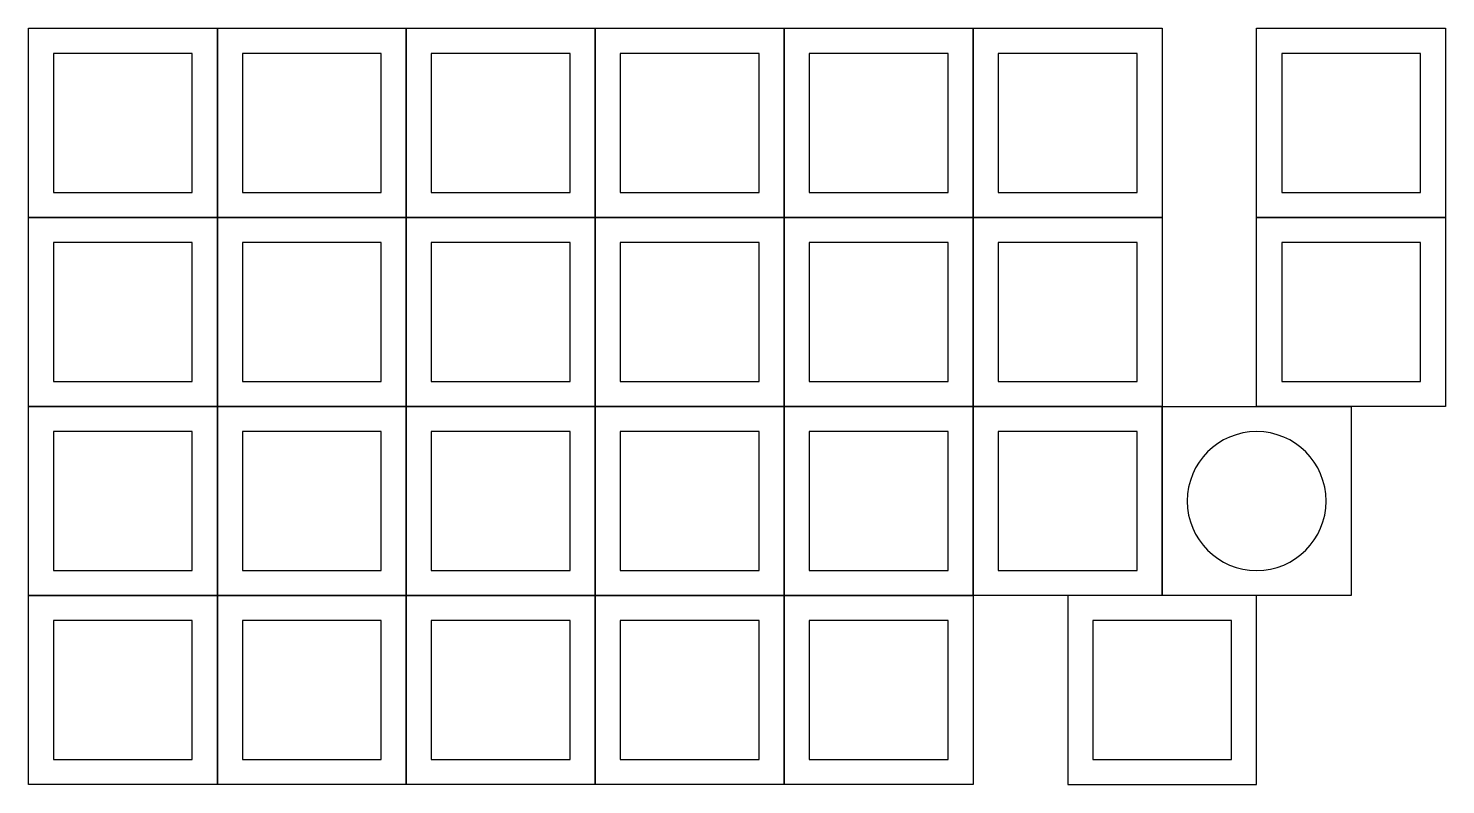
# Model space of a CAD drawing. Header units: millimetres. Extents: x 77 to 220, y -143 to -67.
import ezdxf

# ---------------------------------------------------------------- set-up
doc = ezdxf.new("R2010")
doc.units = ezdxf.units.MM
doc.layers.get('0').update_dxf_attribs({"linetype": 'CONTINUOUS'})

msp = doc.modelspace()

# ---------------------------------------------------------------- linework, layer by layer
for p, q in [((77.26, -66.88), (96.31, -66.88)), ((77.26, -85.93), (77.26, -66.88)), ((96.31, -66.88), (115.36, -66.88)), ((96.31, -66.88), (96.31, -85.93)), ((96.31, -85.93), (96.31, -66.88)), ((115.36, -66.88), (134.41, -66.88)), ((115.36, -85.93), (115.36, -66.88)), ((115.36, -66.88), (115.36, -85.93)), ((134.41, -66.88), (134.41, -85.93)), ((134.41, -85.93), (134.41, -66.88)), ((134.41, -66.88), (153.46, -66.88)), ((153.46, -85.93), (153.46, -66.88)), ((153.46, -66.88), (172.51, -66.88)), ((153.46, -66.88), (153.46, -85.93)), ((172.51, -66.88), (191.56, -66.88)), ((172.51, -66.88), (172.51, -85.93)), ((172.51, -85.93), (172.51, -66.88)), ((191.56, -66.88), (191.56, -85.93)), ((201.08, -85.93), (201.08, -66.88)), ((201.08, -66.88), (220.13, -66.88)), ((220.13, -66.88), (220.13, -85.93)), ((77.26, -85.93), (96.31, -85.93)), ((96.31, -85.93), (77.26, -85.93)), ((77.26, -104.98), (77.26, -85.93)), ((96.31, -85.93), (96.31, -104.98)), ((115.36, -85.93), (96.31, -85.93)), ((96.31, -85.93), (115.36, -85.93)), ((96.31, -104.98), (96.31, -85.93)), ((115.36, -85.93), (134.41, -85.93)), ((115.36, -104.98), (115.36, -85.93)), ((115.36, -85.93), (115.36, -104.98)), ((134.41, -85.93), (115.36, -85.93)), ((153.46, -85.93), (134.41, -85.93)), ((134.41, -85.93), (153.46, -85.93)), ((134.41, -104.98), (134.41, -85.93)), ((134.41, -85.93), (134.41, -104.98)), ((153.46, -104.98), (153.46, -85.93)), ((153.46, -85.93), (153.46, -104.98)), ((153.46, -85.93), (172.51, -85.93)), ((172.51, -85.93), (153.46, -85.93)), ((172.51, -85.93), (191.56, -85.93)), ((172.51, -85.93), (172.51, -104.98)), ((172.51, -104.98), (172.51, -85.93)), ((191.56, -85.93), (172.51, -85.93)), ((191.56, -85.93), (191.56, -104.98)), ((220.13, -85.93), (201.08, -85.93)), ((201.08, -85.93), (220.13, -85.93)), ((201.08, -104.98), (201.08, -85.93)), ((220.13, -85.93), (220.13, -104.98)), ((96.31, -104.98), (77.26, -104.98)), ((77.26, -104.98), (96.31, -104.98)), ((77.26, -124.03), (77.26, -104.98)), ((96.31, -104.98), (115.36, -104.98)), ((115.36, -104.98), (96.31, -104.98)), ((96.31, -104.98), (96.31, -124.03)), ((96.31, -124.03), (96.31, -104.98)), ((115.36, -124.03), (115.36, -104.98)), ((134.41, -104.98), (115.36, -104.98)), ((115.36, -104.98), (115.36, -124.03)), ((115.36, -104.98), (134.41, -104.98)), ((134.41, -104.98), (134.41, -124.03)), ((134.41, -124.03), (134.41, -104.98)), ((153.46, -104.98), (134.41, -104.98)), ((134.41, -104.98), (153.46, -104.98)), ((153.46, -104.98), (153.46, -124.03)), ((172.51, -104.98), (153.46, -104.98)), ((153.46, -124.03), (153.46, -104.98)), ((153.46, -104.98), (172.51, -104.98)), ((172.51, -104.98), (191.56, -104.98)), ((191.56, -104.98), (172.51, -104.98)), ((172.51, -104.98), (172.51, -124.03)), ((172.51, -124.03), (172.51, -104.98)), ((191.56, -104.98), (191.56, -124.03)), ((191.56, -124.03), (191.56, -104.98)), ((191.56, -104.98), (210.61, -104.98)), ((220.13, -104.98), (201.08, -104.98)), ((210.61, -104.98), (210.61, -124.03)), ((77.26, -143.08), (77.26, -124.03)), ((77.26, -124.03), (96.31, -124.03)), ((96.31, -124.03), (77.26, -124.03)), ((96.31, -124.03), (115.36, -124.03)), ((96.31, -124.03), (96.31, -143.08)), ((96.31, -143.08), (96.31, -124.03)), ((115.36, -124.03), (96.31, -124.03)), ((134.41, -124.03), (115.36, -124.03)), ((115.36, -124.03), (115.36, -143.08)), ((115.36, -143.08), (115.36, -124.03)), ((115.36, -124.03), (134.41, -124.03)), ((134.41, -124.03), (134.41, -143.08)), ((134.41, -124.03), (153.46, -124.03)), ((134.41, -143.08), (134.41, -124.03)), ((153.46, -124.03), (134.41, -124.03)), ((153.46, -124.03), (153.46, -143.08)), ((153.46, -143.08), (153.46, -124.03)), ((153.46, -124.03), (172.51, -124.03)), ((172.51, -124.03), (153.46, -124.03)), ((191.56, -124.03), (172.51, -124.03)), ((172.51, -124.03), (172.51, -143.08)), ((210.61, -124.03), (191.56, -124.03)), ((96.31, -143.08), (77.26, -143.08)), ((115.36, -143.08), (96.31, -143.08)), ((134.41, -143.08), (115.36, -143.08)), ((153.46, -143.08), (134.41, -143.08)), ((172.51, -143.08), (153.46, -143.08))]:
    msp.add_line(p, q)
for points in [[(93.78, -83.41), (93.78, -69.41), (79.78, -69.41), (79.78, -83.41)], [(98.83, -69.41), (98.83, -83.41), (112.83, -83.41), (112.83, -69.41)], [(117.88, -69.41), (117.88, -83.41), (131.88, -83.41), (131.88, -69.41)], [(136.93, -69.41), (136.93, -83.41), (150.93, -83.41), (150.93, -69.41)], [(169.98, -83.41), (169.98, -69.41), (155.98, -69.41), (155.98, -83.41)], [(189.03, -83.41), (189.03, -69.41), (175.03, -69.41), (175.03, -83.41)], [(217.61, -69.41), (203.61, -69.41), (203.61, -83.41), (217.61, -83.41)], [(93.78, -88.46), (79.78, -88.46), (79.78, -102.46), (93.78, -102.46)], [(98.83, -102.46), (112.83, -102.46), (112.83, -88.46), (98.83, -88.46)], [(131.88, -102.46), (131.88, -88.46), (117.88, -88.46), (117.88, -102.46)], [(136.93, -88.46), (136.93, -102.46), (150.93, -102.46), (150.93, -88.46)], [(155.98, -102.46), (169.98, -102.46), (169.98, -88.46), (155.98, -88.46)], [(189.03, -102.46), (189.03, -88.46), (175.03, -88.46), (175.03, -102.46)], [(203.61, -102.46), (217.61, -102.46), (217.61, -88.46), (203.61, -88.46)], [(93.78, -107.51), (79.78, -107.51), (79.78, -121.51), (93.78, -121.51)], [(112.83, -121.51), (112.83, -107.51), (98.83, -107.51), (98.83, -121.51)], [(117.88, -107.51), (117.88, -121.51), (131.88, -121.51), (131.88, -107.51)], [(136.93, -121.51), (150.93, -121.51), (150.93, -107.51), (136.93, -107.51)], [(169.98, -107.51), (155.98, -107.51), (155.98, -121.51), (169.98, -121.51)], [(189.03, -121.51), (189.03, -107.51), (175.03, -107.51), (175.03, -121.51)], [(182.03, -124.03), (182.03, -143.08), (201.08, -143.08), (201.08, -124.03)], [(93.78, -126.56), (79.78, -126.56), (79.78, -140.56), (93.78, -140.56)], [(112.83, -140.56), (112.83, -126.56), (98.83, -126.56), (98.83, -140.56)], [(117.88, -126.56), (117.88, -140.56), (131.88, -140.56), (131.88, -126.56)], [(136.93, -126.56), (136.93, -140.56), (150.93, -140.56), (150.93, -126.56)], [(169.98, -126.56), (155.98, -126.56), (155.98, -140.56), (169.98, -140.56)], [(198.56, -126.56), (184.56, -126.56), (184.56, -140.56), (198.56, -140.56)]]:
    msp.add_lwpolyline(points, close=True)
msp.add_open_spline([(208.08, -114.51), (208.08, -118.38), (204.95, -121.51), (201.08, -121.51), (197.22, -121.51), (194.08, -118.38), (194.08, -114.51), (194.08, -110.64), (197.22, -107.51), (201.08, -107.51), (204.95, -107.51), (208.08, -110.64), (208.08, -114.51)], degree=3, knots=[0, 0, 0, 0, 1, 1, 1, 2, 2, 2, 3, 3, 3, 4, 4, 4, 4])

doc.saveas('drawing.dxf')
